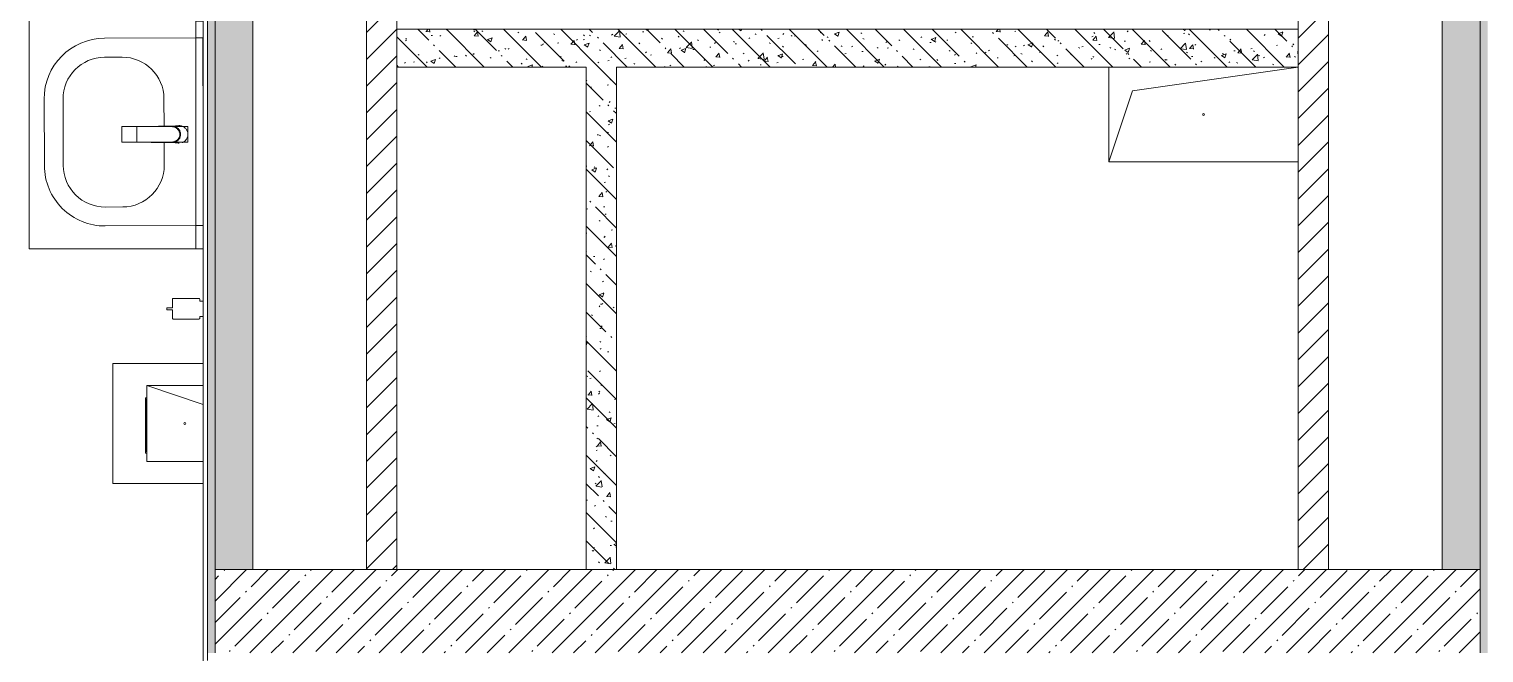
# Model space of a CAD drawing. Header units: millimetres. Extents: x 35881 to 234190, y -8553 to 29063.
# Drawn here: x 66589 to 70430, y 3760 to 5405 of the extents above; entities that cross this region are included whole.
import ezdxf

# ---------------------------------------------------------------- set-up
doc = ezdxf.new("R2010")
doc.units = ezdxf.units.MM
for name, color, linetype, lineweight in [('0-1', 7, 'Continuous', 9), ('A-GENM', 7, 'Continuous', 9), ('I-WALL', 7, 'Continuous', 9), ('P-SANR-FIXT', 7, 'Continuous', 9)]:
    doc.layers.add(name, color=color, linetype=linetype, lineweight=lineweight)
for name, color, linetype, lineweight, true_color in [('A-WALL-1', 7, 'Continuous', 9, 0x3c3c3c), ('A-WALL-FNSH-1', 7, 'Continuous', 9, 0x3c3c3c), ('I-FURN-1', 7, 'Continuous', 9, 0xf0f0f0)]:
    doc.layers.add(name, color=color, linetype=linetype, lineweight=lineweight, true_color=true_color)
pattern_1 = [(45, (0, 0), (-35.35534, 35.35534), [])]
pattern_2 = [(135, (0, 0), (-75.43415, -75.43415), [106.68, -17.78, 3.556, -17.78]), (135, (0, 75.39), (-75.43415, -75.43415), []), (50, (0, 0), (127.52922, -11.15758), [13.335, -146.685]), (355, (0, 0), (-24.66966, 133.74002), [10.668, -117.348]), (100.451, (10.63, -0.93), (102.85973, 122.58178), [11.333, -124.663]), (46.184, (0, 35.56), (189.75516, -29.43036), [20.002, -220.027]), (96.636, (15.81, 33.1), (166.1822, 173.1996), [17, -186.995]), (351.184, (0, 35.56), (166.18393, 173.1976), [16.002, -176.022]), (21, (17.78, 26.67), (106.13027, -71.58603), [13.335, -146.685]), (326, (17.78, 26.67), (43.26188, 128.93175), [10.668, -117.348]), (71.451, (26.62, 20.7), (149.39198, 57.34505), [11.333, -124.663]), (37.5, (0, 0), (2.162228, 59.188357), [3.353, -112.573, 3.353, -115.773, -117.792]), (37.5, (0, 0), (2.162228, 59.188357), [-235.052, 3.353, -114.44]), (7.5, (0, 0), (46.77386, 70.12615), [3.353, -64.567, 3.353, -109.906, -44.894]), (7.5, (0, 0), (46.77386, 70.12615), [-181.178, 3.353, -41.542]), (327.5, (-39.65, 0), (94.91367, -4.010093), [3.353, -41.097, 3.353, -135.331, -184.023]), (327.5, (-39.65, 0), (94.91367, -4.010093), [-183.134, 3.353, -180.67]), (317.5, (-57.43, 0), (103.69057, 17.79882), [3.353, -54.432, 3.353, -88.748, -130.683]), (317.5, (-57.43, 0), (103.69057, 17.79882), [-149.885, 3.353, -127.33])]
pattern_3 = [(0, (0, 0), (121.92, 30.48), [10.058, -81.382, 10.058, -81.382, -487.68]), (0, (0, 0), (121.92, 30.48), [-182.88, 10.058, -172.822, 10.058, -81.382, -213.36]), (0, (0, 0), (121.92, 30.48), [-457.2, 10.058, -50.902, 10.058, -142.342]), (120, (45.72, 15.24), (-87.356454, 90.345817), [10.058, -81.382, 10.058, -81.382, -487.68]), (120, (45.72, 15.24), (-87.356454, 90.345817), [-182.88, 10.058, -172.822, 10.058, -81.382, -213.36]), (120, (45.72, 15.24), (-87.356454, 90.345817), [-457.2, 10.058, -50.902, 10.058, -142.342]), (240, (60.96, 76.2), (-34.563546, -120.825817), [10.058, -81.382, 10.058, -81.382, -487.68]), (240, (60.96, 76.2), (-34.563546, -120.825817), [-182.88, 10.058, -172.822, 10.058, -81.382, -213.36]), (240, (60.96, 76.2), (-34.563546, -120.825817), [-457.2, 10.058, -50.902, 10.058, -142.342])]

# ---------------------------------------------------------------- blocks, each defined once
blk = doc.blocks.new('GM_Отверстие прямоугольное _в плите_ - Отверстие-V34-План размещения напольных электротехнических лючков и розеток 1 этажа в осях 12-23')
at = {"layer": 'A-GENM'}
for p, q in [((-100, -100), (-100, 49)), ((-100, -100), (-50.3, 49)), ((-100, 49), (-100, -100)), ((100, 49), (100, -100)), ((100, -100), (100, 49)), ((100, -100), (-100, -100)), ((-100, -100), (100, -100))]:
    blk.add_line(p, q, dxfattribs=at)
for start, end in [(360, 180), (180, 360)]:
    blk.add_arc((0, 0), 2.5, start, end, dxfattribs=at)
blk = doc.blocks.new('GM_Отверстие прямоугольное _в плите_ - Отверстие-21608348-План размещения напольных электротехнических лючков и розеток 1 этажа в осях 12-23')
at = {"layer": 'A-GENM'}
for p, q in [((-250, -125), (-250, 125)), ((-250, 125), (-250, -125)), ((-187.5, 62.5), (250, 125)), ((-250, -125), (-187.5, 62.5)), ((250, -125), (-250, -125)), ((-250, -125), (250, -125))]:
    blk.add_line(p, q, dxfattribs=at)
for start, end in [(360, 180), (180, 360)]:
    blk.add_arc((0, 0), 2.5, start, end, dxfattribs=at)
blk = doc.blocks.new('зеркало круглое600д - 1_22д зеркало круглое d600-31405140-План размещения напольных электротехнических лючков и розеток 1 этажа в осях 12-23')
at = {"layer": 'I-FURN-1'}
for p, q in [((-300, 20), (-300, 0)), ((-300, 20), (300, 20)), ((300, 20), (-300, 20)), ((300, 0), (-300, 0)), ((300, 0), (300, 20))]:
    blk.add_line(p, q, dxfattribs=at)
blk = doc.blocks.new('сифон - Для раковины-V198-План размещения напольных электротехнических лючков и розеток 1 этажа в осях 12-23')
at = {"layer": 'P-SANR-FIXT'}
blk.add_line((200, 40), (200, 0), dxfattribs=at)
blk = doc.blocks.new('смеситель для раковины - Default-30615600-План размещения напольных электротехнических лючков и розеток 1 этажа в осях 12-23')
at = {"layer": '0-1'}
for p, q in [((21, 151.6), (-21, 151.6)), ((20.3, 111.8), (-20.3, 111.8)), ((-22.8, 2.9), (-21.7, 15.4)), ((-20.7, 17.2), (-20.7, 16.7)), ((-20.3, 19.4), (-20.3, 15.8)), ((20.3, 15.8), (20.3, 19.4)), ((20.8, 16.7), (20.8, 17.2))]:
    blk.add_line(p, q, dxfattribs=at)
at = {"layer": '0-1', "flags": 128}
for points in [[(-21, 151.3), (-21, 147.9), (-21, 145.7), (-21, 145.2), (-21, 144.9), (-21, 144.8), (-21, 144.7), (-21, 144.7)], [(21, 89.1), (21, 88.6), (21, 88.3), (21, 88.3)], [(21.7, 15.4), (22.3, 8.3), (22.8, 2.9)]]:
    blk.add_lwpolyline(points, dxfattribs=at)
at = {"layer": 'P-SANR-FIXT'}
for p, q in [((21, 151.6), (-21, 151.6)), ((-21, 151.6), (-21, -23)), ((21, -23), (21, 151.6)), ((-20.3, 111.8), (-20.3, 111.8)), ((-20.3, 111.8), (-20.3, 109.7)), ((20.3, 109.7), (20.3, 111.8)), ((20.3, 111.8), (20.3, 111.8)), ((-21, -23), (21, -23))]:
    blk.add_line(p, q, dxfattribs=at)
at = {"layer": 'P-SANR-FIXT', "flags": 128}
for points in [[(-21, 144), (-21, 91), (-21, 37.9)], [(21, 37.9), (21, 91), (21, 144)], [(-20.3, 19.4), (-20.3, 60.2), (-20.3, 109.7)], [(20.3, 109.7), (20.3, 60.2), (20.3, 19.4)], [(-20.3, 15.8), (-20.3, 17.1), (-20.3, 18.4)], [(20.3, 18.4), (20.3, 17.1), (20.3, 15.8)], [(21, 17.1), (21, 22.3), (21, 27.5), (21, 32.7), (21, 37.9)], [(21, 15.1), (21, 15.6), (21, 16.1), (21, 16.6), (21, 17.1)], [(22.9, -1.8), (22.4, 2.9), (22, 7.6), (21.5, 12.3), (21.1, 17.1)], [(21.1, 17.1), (21.5, 12.3), (22, 7.6), (22.4, 2.9), (22.9, -1.8)]]:
    blk.add_lwpolyline(points, dxfattribs=at)
at = {"layer": 'P-SANR-FIXT'}
for centre, major_axis, ratio, start_param, end_param in [((-9809.3, 72.1), (-9788.3, 0.5), 0.986286, 3.135948, 3.138103), ((0, 17.2), (20.8, 0), 0.98634, 3.060685, 3.141593), ((0, 17.2), (20.8, 0), 0.98634, 3.141593, 3.395551), ((0, 17.2), (20.8, 0), 0.98634, 3.707105, 3.769911), ((0, 17.2), (20.8, 0), 0.98634, 5.654867, 5.717635), ((0, 17.2), (-20.8, 0), 0.98634, 2.887544, 3.141593), ((0, 17.2), (20.8, 0), 0.98634, 0, 0.080911), ((0, 17.2), (20.8, 0), 0.98634, 4.154533, 5.270098)]:
    blk.add_ellipse(centre, major_axis=major_axis, ratio=ratio, start_param=start_param, end_param=end_param, dxfattribs=at)
for points, knots in [([(-21, 151.6), (-21, 151.7), (-21, 151.5), (-21, 150.5), (-21, 148.7), (-21, 146.9), (-21, 145.2), (-21, 144.4), (-21, 144)], [0.4444444, 0.4444444, 0.4444444, 0.4444444, 0.5555556, 0.6666667, 0.7777778, 0.8888889, 0.9444444, 1, 1, 1, 1]), ([(21, 144), (21, 144.4), (21, 145.2), (21, 146.9), (21, 148.7), (21, 150.5), (21, 151.5), (21, 151.7), (21, 151.6)], [0, 0, 0, 0, 0.0555556, 0.1111111, 0.2222222, 0.3333333, 0.4444444, 0.5555556, 0.5555556, 0.5555556, 0.5555556]), ([(-21.8, 13.9), (-21.8, 14.6), (-21.7, 16.1), (-21.6, 18.9), (-21.5, 22.1), (-21.5, 25.2), (-21.4, 27.9), (-21.4, 30), (-21.4, 31.8), (-21.3, 33.4), (-21.3, 34.5), (-21.3, 35.6), (-21.3, 37), (-21.3, 38.7), (-21.2, 41), (-21.2, 44.2), (-21.2, 48.8), (-21.1, 54.3), (-21.1, 59.3), (-21.1, 63.2), (-21.1, 66.1), (-21.1, 68.8), (-21.1, 72.5), (-21, 78.9), (-21, 84.5), (-21, 88.1)], [0, 0, 0, 0, 0.083333, 0.166667, 0.25, 0.333333, 0.375, 0.416667, 0.458333, 0.479167, 0.5, 0.520833, 0.541667, 0.583333, 0.625, 0.666667, 0.708333, 0.75, 0.791667, 0.8125, 0.833333, 0.854167, 0.875, 0.916667, 1, 1, 1, 1]), ([(21, 88.1), (21, 84.5), (21, 78.9), (21.1, 72.5), (21.1, 68.8), (21.1, 66.1), (21.1, 63.2), (21.1, 59.3), (21.2, 54.3), (21.2, 48.8), (21.2, 44.2), (21.3, 41), (21.3, 38.7), (21.3, 37), (21.3, 35.6), (21.3, 34.5), (21.3, 33.4), (21.4, 31.8), (21.4, 30), (21.4, 27.9), (21.5, 25.2), (21.5, 22.1), (21.6, 18.9), (21.7, 16.1), (21.8, 14.6), (21.8, 13.9)], [0, 0, 0, 0, 0.083333, 0.125, 0.145833, 0.166667, 0.1875, 0.208333, 0.25, 0.291667, 0.333333, 0.375, 0.416667, 0.458333, 0.479167, 0.5, 0.520833, 0.541667, 0.583333, 0.625, 0.666667, 0.75, 0.833333, 0.916667, 1, 1, 1, 1]), ([(-21.1, 17.1), (-21.2, 16.5), (-21.3, 15.4), (-21.5, 13.7), (-21.6, 11.8), (-21.9, 9.3), (-22.1, 7.6), (-22.4, 5.3), (-22.6, 3), (-22.8, 1.4), (-22.9, 0.3)], [0, 0, 0, 0, 0.1, 0.2, 0.3, 0.4, 0.6, 0.7, 0.8, 1, 1, 1, 1]), ([(-22.6, 3.6), (-22.6, 3.8), (-22.5, 4.4), (-22.4, 5.5), (-22.3, 6.9), (-22.2, 8.4), (-22, 10.9), (-21.9, 12.9), (-21.8, 13.9)], [0.3178487, 0.3178487, 0.3178487, 0.3178487, 0.375, 0.5, 0.625, 0.75, 0.875, 1, 1, 1, 1]), ([(21, 15.1), (20.9, 14), (20.5, 11.7), (19.3, 8.5), (17.6, 5.5), (14.8, 1.9), (11.1, -0.9), (6.8, -2.8), (3.4, -3.6), (0, -3.8), (-4.5, -3.5), (-10.1, -1.7), (-14.7, 1.9), (-17.6, 5.5), (-19.3, 8.4), (-20.5, 11.7), (-20.9, 13.9), (-21, 15)], [0, 0, 0, 0, 0.055556, 0.111111, 0.166667, 0.222222, 0.333333, 0.388889, 0.444444, 0.5, 0.555556, 0.666667, 0.777778, 0.833333, 0.888889, 0.944444, 1, 1, 1, 1]), ([(20.3, 19.4), (20.3, 18.2), (20.2, 15.9), (19.3, 12.3), (18, 9.6), (16.8, 7.5), (15.7, 6), (14.5, 4.7), (12.8, 3), (10.4, 1.2), (7.1, -0.4), (2.4, -1.7), (-2.5, -1.7), (-7.1, -0.4), (-10.9, 1.5), (-13.6, 3.7), (-15.4, 5.7), (-16.5, 7.1), (-17.7, 9), (-18.9, 11.5), (-20, 15), (-20.3, 17.7), (-20.3, 19.4)], [0, 0, 0, 0, 0.055556, 0.111111, 0.166667, 0.194444, 0.222222, 0.25, 0.277778, 0.333333, 0.388889, 0.444444, 0.555556, 0.611111, 0.666667, 0.75, 0.770833, 0.791667, 0.833333, 0.875, 0.916667, 1, 1, 1, 1]), ([(20.3, 15.8), (20.3, 13.7), (19.8, 10.7), (17.9, 6.9), (16.3, 4.7), (14.8, 3.1), (13, 1.5), (11.1, 0.2), (9, -0.8), (7.3, -1.5), (5.5, -2), (3.6, -2.4), (1.4, -2.7), (-0.9, -2.7), (-3.3, -2.5), (-5.5, -2), (-7.7, -1.3), (-9.8, -0.4), (-11.7, 0.6), (-13.5, 1.9), (-15.1, 3.4), (-16.9, 5.4), (-19.5, 9.5), (-20.3, 13.2), (-20.3, 15.8)], [0, 0, 0, 0, 0.111111, 0.166667, 0.222222, 0.25, 0.277778, 0.333333, 0.361111, 0.388889, 0.416667, 0.444444, 0.479167, 0.513889, 0.548611, 0.583333, 0.618056, 0.652778, 0.6875, 0.722222, 0.756944, 0.791667, 0.861111, 1, 1, 1, 1]), ([(21.1, 19.2), (21.3, 18.6), (21.7, 16.8), (21.8, 15.1), (21.8, 13.9)], [0.8206896, 0.8206896, 0.8206896, 0.8206896, 0.8888889, 1, 1, 1, 1]), ([(21.1, 17.1), (21.1, 16.7), (21.2, 16), (21.3, 15), (21.4, 13.9), (21.6, 12.5), (21.8, 10.8), (22, 8.7), (22.2, 6.9), (22.4, 5.5), (22.5, 4.5), (22.6, 3.4), (22.7, 2.4), (22.8, 1.5), (22.9, 0.8), (22.9, 0.4), (22.9, 0.3)], [0, 0, 0, 0, 0.0625, 0.125, 0.1875, 0.25, 0.375, 0.5, 0.625, 0.6875, 0.75, 0.8125, 0.875, 0.9375, 0.96875, 1, 1, 1, 1]), ([(21.8, 13.9), (21.8, 13.3), (21.9, 11.9), (22, 10), (22.2, 8.4), (22.2, 7.3), (22.3, 6.4), (22.4, 5.2), (22.6, 3.7), (22.8, 2), (22.9, 0.8), (22.9, 0.3)], [0, 0, 0, 0, 0.083333, 0.166667, 0.25, 0.333333, 0.416667, 0.5, 0.666667, 0.833333, 1, 1, 1, 1]), ([(22.1, 7), (22.2, 6.5), (22.8, 4.3), (23, 2), (22.9, 0.3)], [0.8, 0.8, 0.8, 0.8, 0.85, 1, 1, 1, 1]), ([(10.4, -20.5), (9.2, -21.1), (6.8, -22.1), (3.4, -22.8), (0.5, -23), (-2.9, -22.9), (-6.8, -22.1), (-10.7, -20.5), (-13.4, -18.7), (-15.3, -17.2), (-17, -15.4), (-19, -12.9), (-20.6, -10.1), (-21.5, -8), (-21.7, -7.4)], [0.3333333, 0.3333333, 0.3333333, 0.3333333, 0.3888889, 0.4444444, 0.4791667, 0.5138889, 0.5833333, 0.6527778, 0.6875, 0.7222222, 0.7569444, 0.7916667, 0.8611111, 0.8888889, 0.8888889, 0.8888889, 0.8888889]), ([(22.9, -1.8), (22.6, -4.5), (21.7, -8.2), (19.1, -12.8), (16.7, -15.9), (13.8, -18.4), (11.7, -19.8), (10.6, -20.4)], [0, 0, 0, 0, 0.1111111, 0.1666667, 0.2222222, 0.2777778, 0.3293417, 0.3293417, 0.3293417, 0.3293417])]:
    blk.add_open_spline(points, degree=3, knots=knots, dxfattribs=at)
for points in [[(-22.9, 0.3), (-23, 2.1), (-22.8, 3.8), (-22.4, 5.5)], [(-21.8, 13.9), (-21.8, 15.7), (-21.5, 17.5), (-21.1, 19.2)], [(-21.1, 17.1), (-21.1, 16.7), (-21.1, 16), (-21, 15.3), (-21, 15)], [(21, 37.9), (21, 36.1), (21, 32.7), (21.1, 27.5), (21.1, 22.3), (21.1, 18.8), (21.1, 17.1)], [(21.1, 17.1), (21.1, 16.7), (21.1, 16.1), (21, 15.4), (21, 15.1)], [(22.9, 0.3), (22.8, 1.7), (22.5, 4.5), (22, 8.7), (21.5, 12.9), (21.2, 15.7), (21.1, 17.1)], [(22.9, 0.3), (22.9, -0.1), (22.9, -0.4), (22.9, -0.8)]]:
    blk.add_open_spline(points, degree=3, dxfattribs=at)
blk = doc.blocks.new('TOY_Диспансер мыло - Дозатор Elegance new 11654 019001 хром-30593950-План размещения напольных электротехнических лючков и розеток 1 этажа в осях 12-23')
at = {"layer": 'A-GENM'}
for p, q in [((97.5, 84.7), (97.5, 17)), ((122.2, 86.7), (99.5, 86.7)), ((127.9, 101.6), (122.2, 101.6)), ((122.2, 101.6), (122.2, 86.7)), ((127.9, 86.7), (127.9, 101.6)), ((150.5, 86.7), (127.9, 86.7)), ((152.5, 17), (152.5, 84.7)), ((99.5, 15), (105, 15)), ((105, 15), (105, 5.5)), ((145, 5.5), (145, 15)), ((145, 15), (150.5, 15))]:
    blk.add_line(p, q, dxfattribs=at)
for centre, start, end in [((99.5, 84.7), 90, 180), ((150.5, 84.7), 360, 90), ((99.5, 17), 180, 270), ((150.5, 17), 270, 360)]:
    blk.add_arc(centre, 2, start, end, dxfattribs=at)
blk = doc.blocks.new('Plumbing_Drainage_hansgrohe_56248XXX-RainDrain-Point-Complete-set-po - 800 Stainless Steel Optic-V230-План размещения напольных электротехнических лючков и розеток 1 этажа в осях 12-23')
at = {"layer": 'P-SANR-FIXT'}
for p, q in [((80, 158.5), (-158.5, 158.5)), ((-158.5, 158.5), (-158.5, -158.5)), ((-69, 68), (-73, 68)), ((-73, 68), (-73, -78)), ((-69.9, 64.9), (-69.9, -74.9)), ((-73, -78), (-69, -78)), ((-158.5, -158.5), (80, -158.5))]:
    blk.add_line(p, q, dxfattribs=at)
blk = doc.blocks.new('Мебель_универсальная - 1_250-31404934-План размещения напольных электротехнических лючков и розеток 1 этажа в осях 12-23')
at = {"layer": 'I-FURN-1'}
for p, q in [((-298.9, 230), (-301, 230)), ((-301, 230), (-301, -230)), ((-301, -230), (-301, 230)), ((-301, 230), (-298.9, 230)), ((-268.9, 230), (-298.9, 230)), ((-298.9, 230), (-40, 230)), ((240, 230), (301, 230)), ((301, 210), (301, 229.7)), ((301, 229.7), (301, 210)), ((301, -230), (301, 210)), ((301, 210), (301, -230)), ((-301, -230), (301, -230)), ((301, -230), (-301, -230))]:
    blk.add_line(p, q, dxfattribs=at)
blk = doc.blocks.new('Раковина SE09 - гибкая подводка_ 640х550х165 PN6_3_ ХВ_ГВ накидная гайка BP DN15_ К-гл_кон_ П DN 50-V238-План размещения напольных электротехнических лючков и розеток 1 этажа в осях 12-23')
at = {"layer": 'P-SANR-FIXT'}
for p, q in [((0, 0), (-255, 0)), ((-255, 0), (-255, -19)), ((-255, -19), (-255, -260)), ((240, -21), (240, -1)), ((240, -260), (240, -21)), ((-95, -103.6), (-22, -103.6)), ((20, -103.6), (80, -103.6)), ((-205, -260), (-205, -213.6)), ((190, -213.6), (190, -260)), ((80, -370), (-95, -370)), ((-95, -420), (80, -420))]:
    blk.add_line(p, q, dxfattribs=at)
for centre, radius, start, end in [((-95, -213.6), 110, 90, 180), ((80, -213.6), 110, 0, 90), ((-95, -260), 160, 180, 270), ((-95, -260), 110, 180, 270), ((80, -260), 160, 270, 0), ((80, -260), 110, 270, 0)]:
    blk.add_arc(centre, radius, start, end, dxfattribs=at)

msp = doc.modelspace()

# ---------------------------------------------------------------- hatches: boundary and pattern name
at = {"layer": 'I-WALL'}
h = msp.add_hatch(dxfattribs=at)
h.set_pattern_fill('FP_58', color=256, style=0, pattern_type=2)
h.set_pattern_definition(pattern_3)
h.paths.add_polyline_path([(67060, 3760), (67080, 3760), (67080, 7680), (67060, 7680), (67060, 3873.5)])
h = msp.add_hatch(dxfattribs=at)
h.set_pattern_fill('FP_22', color=256, style=0, pattern_type=2)
h.set_pattern_definition(pattern_2)
h.paths.add_polyline_path([(67080, 3980), (67180, 3980), (67180, 7680), (67080, 7680), (67080, 4482.5)])
h = msp.add_hatch(dxfattribs=at)
h.set_pattern_fill('FP_38', color=256, style=0, pattern_type=2)
h.set_pattern_definition(pattern_1)
h.paths.add_polyline_path([(67480, 3980), (67560, 3980), (67560, 7680), (67480, 7680), (67480, 5091.4)])
h = msp.add_hatch(dxfattribs=at)
h.set_pattern_fill('FP_38', color=256, style=0, pattern_type=2)
h.set_pattern_definition(pattern_1)
h.paths.add_polyline_path([(70020, 3980), (70020, 7680), (69940, 7680), (69940, 3980)])
h = msp.add_hatch(dxfattribs=at)
h.set_pattern_fill('FP_22', color=256, style=0, pattern_type=2)
h.set_pattern_definition(pattern_2)
h.paths.add_polyline_path([(70320, 3980), (70420, 3980), (70420, 7680), (70320, 7680), (70320, 4482.5)])
h = msp.add_hatch(dxfattribs=at)
h.set_pattern_fill('FP_58', color=256, style=0, pattern_type=2)
h.set_pattern_definition(pattern_3)
h.paths.add_polyline_path([(70440, 3760), (70440, 7680), (70420, 7680), (70420, 3760)])
h = msp.add_hatch(dxfattribs=at)
h.set_pattern_fill('FP_22', color=256, style=0, pattern_type=2)
h.set_pattern_definition(pattern_2)
h.paths.add_polyline_path([(69940, 5305), (69940, 5405), (67560, 5405), (67560, 5305), (68812.3, 5305)])
h = msp.add_hatch(dxfattribs=at)
h.set_pattern_fill('FP_22', color=256, style=0, pattern_type=2)
h.set_pattern_definition(pattern_2)
h.paths.add_polyline_path([(68140, 3980), (68140, 5305), (68060, 5305), (68060, 3980)])
h = msp.add_hatch(dxfattribs=at)
h.set_pattern_fill('FP_1', color=256, style=0, pattern_type=2)
h.set_pattern_definition([(45, (0, 0), (-57.02463, 57.02463), []), (45, (57.025, 0), (-57.02463, 57.02463), [100.806, -20.161, 3.353, -16.808])])
h.paths.add_polyline_path([(70420, 3760), (70420, 3980), (67080, 3980), (67080, 3760), (70267, 3760)])

# ---------------------------------------------------------------- linework, layer by layer
at = {"layer": 'A-WALL-1'}
for p, q in [((67080, 7680), (67080, 3760)), ((67180, 3980), (67180, 7680)), ((67480, 7680), (67480, 3980)), ((67560, 7680), (67560, 3980)), ((69940, 3980), (69940, 7680)), ((70020, 3980), (70020, 7680)), ((70320, 7680), (70320, 3980)), ((70420, 3760), (70420, 7680)), ((69940, 5405), (67560, 5405)), ((67560, 5305), (68060, 5305)), ((68060, 5305), (68060, 3980)), ((68140, 5305), (69940, 5305)), ((68140, 3980), (68140, 5305)), ((70420, 3980), (67080, 3980))]:
    msp.add_line(p, q, dxfattribs=at)
at = {"layer": 'A-WALL-FNSH-1'}
for p, q in [((67049, 7649), (67049, 3729)), ((67060, 3740), (67060, 7649))]:
    msp.add_line(p, q, dxfattribs=at)

# ---------------------------------------------------------------- block references
at = {"layer": 'A-GENM'}
msp.add_blockref('GM_Отверстие прямоугольное _в плите_ - Отверстие-21608348-План размещения напольных электротехнических лючков и розеток 1 этажа в осях 12-23', (69690, 5180), dxfattribs=at)
at = {"layer": 'A-GENM', "rotation": 270}
msp.add_blockref('GM_Отверстие прямоугольное _в плите_ - Отверстие-V34-План размещения напольных электротехнических лючков и розеток 1 этажа в осях 12-23', (67000, 4365), dxfattribs=at)
at = {"layer": 'I-FURN-1'}
for name, p, rotation in [('Мебель_универсальная - 1_250-31404934-План размещения напольных электротехнических лючков и розеток 1 этажа в осях 12-23', (66819, 5126.9), 269.9999999999999), ('зеркало круглое600д - 1_22д зеркало круглое d600-31405140-План размещения напольных электротехнических лючков и розеток 1 этажа в осях 12-23', (67049, 5125.9), 90.00000000000006)]:
    msp.add_blockref(name, p, dxfattribs=dict(at, rotation=rotation))
at = {"layer": 'P-SANR-FIXT'}
for name, p, rotation in [('Раковина SE09 - гибкая подводка_ 640х550х165 PN6_3_ ХВ_ГВ накидная гайка BP DN15_ К-гл_кон_ П DN 50-V238-План размещения напольных электротехнических лючков и розеток 1 этажа в осях 12-23', (67049, 5126.9), 270.2346573257844), ('смеситель для раковины - Default-30615600-План размещения напольных электротехнических лючков и розеток 1 этажа в осях 12-23', (66985.3, 5127.5), 89.99999999999912), ('TOY_Диспансер мыло - Дозатор Elegance new 11654 019001 хром-30593950-План размещения напольных электротехнических лючков и розеток 1 этажа в осях 12-23', (67054.5, 4542.5), 89.99999999999987)]:
    msp.add_blockref(name, p, dxfattribs=dict(at, rotation=rotation))
for name, p in [('сифон - Для раковины-V198-План размещения напольных электротехнических лючков и розеток 1 этажа в осях 12-23', (66849, 5126.9)), ('Plumbing_Drainage_hansgrohe_56248XXX-RainDrain-Point-Complete-set-po - 800 Stainless Steel Optic-V230-План размещения напольных электротехнических лючков и розеток 1 этажа в осях 12-23', (66969, 4365))]:
    msp.add_blockref(name, p, dxfattribs=at)

doc.saveas('drawing.dxf')
